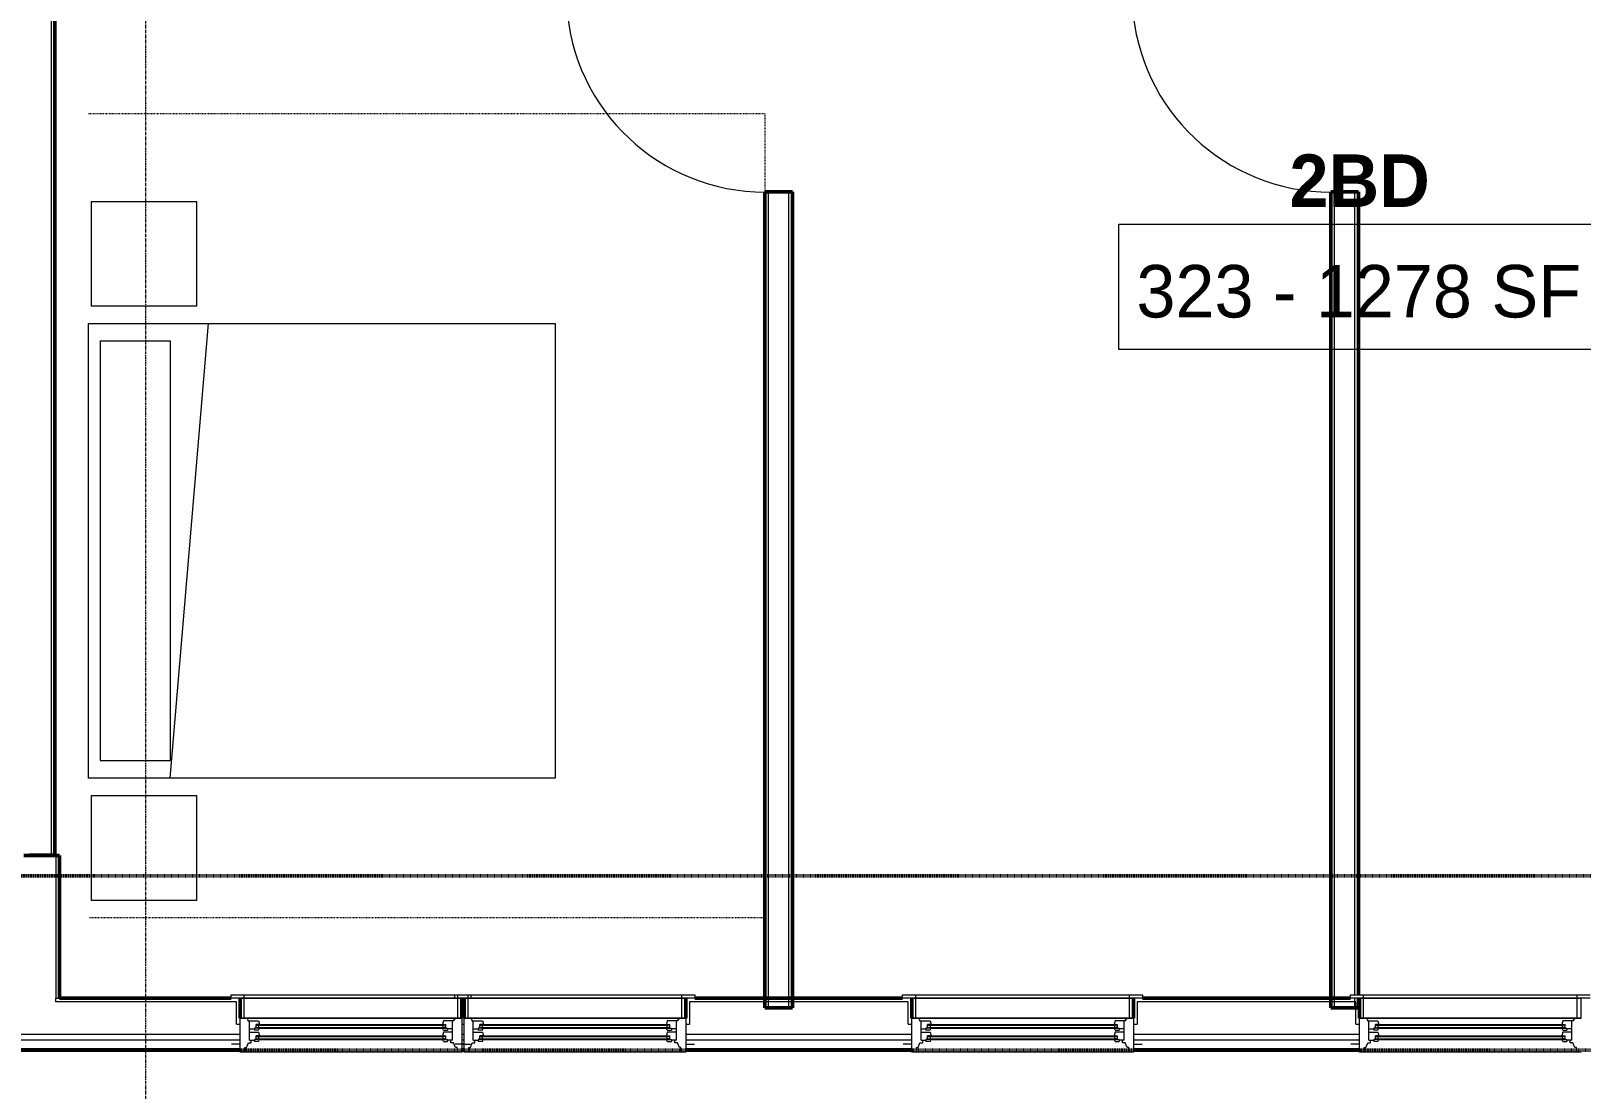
# Model space of a CAD drawing. Header units: inches. Extents: x -4217 to -1814, y 9706 to 12425.
# Drawn here: x -2520 to -2254.1, y 9973.5 to 10155 of the extents above; entities that cross this region are included whole.
import ezdxf

# ---------------------------------------------------------------- set-up
doc = ezdxf.new("R2010")
doc.units = ezdxf.units.IN
doc.header["$MEASUREMENT"] = 0
for name, pattern in [('Dash', [0.25, 0.125, -0.125]), ('Dash 1_16_', [0.125, 0.0625, -0.0625]), ('Grid Line 1_2_', [0.875, 0.5, -0.125, 0.125, -0.125])]:
    doc.linetypes.add(name, pattern=pattern)
for name, color, linetype, lineweight in [('A-ANNO-DIMS', 211, 'Continuous', 9), ('A-ANNO-DIMS-96', 211, 'Continuous', 9), ('A-AREA-IDEN', 2, 'Continuous', 9), ('A-DOOR-1', 250, 'Continuous', 9), ('A-GLAZ-1', 250, 'Continuous', 9), ('A-GLAZ-2', 90, 'Continuous', 20), ('A-WALL', 113, 'Continuous', 13), ('A-WALL-11', 113, 'Continuous', 50), ('A-WALL-3', 10, 'Continuous', 50), ('A-WALL-4', 50, 'Continuous', 13), ('C-PROP-LINE-2', 91, 'Dash 1_16_', 50), ('I-FURN-1', 250, 'Continuous', 9), ('I-FURN-HDLN-1', 250, 'Dash', 9), ('S-GRID-1', 1, 'Grid Line 1_2_', 9)]:
    doc.layers.add(name, color=color, linetype=linetype, lineweight=lineweight)
doc.styles.add('Century Gothic', font='ufonts.com_century-gothic.ttf', dxfattribs={"height": 9})
doc.styles.add('Century Gothic_B', font='GOTHICB.TTF', dxfattribs={"height": 9})
doc.dimstyles.new('OD__1_8__Tol__', dxfattribs={"dimscale": 12, "dimtxt": 9.397514, "dimasz": 1, "dimexe": 0.75, "dimexo": 0.5, "dimgap": 0.125, "dimtad": 1, "dimdec": 3, "dimrnd": 0.125, "dimzin": 3, "dimdsep": 46, "dimlunit": 4, "dimtxsty": 'Century Gothic', "dimblk1": 'OBLIQUE', "dimblk2": 'OBLIQUE', "dimsah": 1, "dimcen": 0.09, "dimdle": 0.75, "dimazin": 0, "dimtfac": 1, "dimtdec": 4, "dimtix": 1, "dimtmove": 0, "dimatfit": 3, "dimfxl": 1, "dimtvp": 1, "dimtfill": 1, "dimfrac": 2, "dimtolj": 1, "dimtzin": 0, "dimarcsym": 2})

# ---------------------------------------------------------------- blocks, each defined once
blk = doc.blocks.new('DIMBLOCK33-FLOOR PLAN - 3RD FLOOR')
at = {"layer": 'A-ANNO-DIMS-96'}
for p, q in [((-2935.52, 9982.44), (-2935.52, 9817.41)), ((-2935.52, 9826.41), (-2935.52, 9982.44)), ((-2072.36, 9978.63), (-2072.36, 9817.41)), ((-2072.36, 9826.41), (-2072.36, 9978.63)), ((-2935.52, 9826.41), (-2063.36, 9826.41))]:
    blk.add_line(p, q, dxfattribs=at)
at = {"layer": 'A-ANNO-DIMS-96', "lineweight": 50}
for p, q in [((-2935.52, 9826.41), (-2929.52, 9832.41)), ((-2072.36, 9826.41), (-2066.36, 9832.41)), ((-2935.52, 9826.41), (-2941.52, 9820.41)), ((-2072.36, 9826.41), (-2078.36, 9820.41))]:
    blk.add_line(p, q, dxfattribs=at)
at = {"layer": 'A-ANNO-DIMS-96', "color": 0, "insert": (-2538.18, 9839.44), "char_height": 9, "width": 82.1611, "attachment_point": 1, "line_spacing_factor": 0.984502, "style": 'Century Gothic', "bg_fill": 3, "box_fill_scale": 1.25, "bg_fill_color": 256, "bg_fill_true_color": 13158600, "bg_fill_transparency": 0}
blk.add_mtext('71\' - 11 1/8"', dxfattribs=at)
blk = doc.blocks.new('_Oblique')
at = {"color": 0, "linetype": 'ByBlock', "lineweight": -2}
blk.add_line((-0.5, -0.5), (0.5, 0.5), dxfattribs=at)

msp = doc.modelspace()

# ---------------------------------------------------------------- linework, layer by layer
at = {"layer": 'A-AREA-IDEN', "flags": 128}
msp.add_lwpolyline([(-2333.39992, 10121.87071), (-2250.90228, 10121.87071), (-2250.90228, 10100.37464), (-2333.39992, 10100.37464)], close=True, dxfattribs=at)
at = {"layer": 'A-DOOR-1'}
for centre in [(-2394.12374, 10161.44888), (-2297.07374, 10161.44888)]:
    msp.add_arc(centre, 34.06659, 183.365687, 270, dxfattribs=at)
at = {"layer": 'A-WALL'}
msp.add_line((-2516.57374, 10374.0394), (-2516.57374, 10013.6269), dxfattribs=at)
at = {"layer": 'A-WALL-11'}
for p, q in [((-2515.94874, 10013.6269), (-2515.94874, 10261.5894)), ((-2520.32374, 10013.6269), (-2515.94874, 10013.6269))]:
    msp.add_line(p, q, dxfattribs=at)
at = {"layer": 'A-WALL-3'}
for p, q in [((-2389.37374, 10127.44888), (-2394.12374, 10127.44888)), ((-2292.32374, 10127.44888), (-2297.07374, 10127.44888)), ((-2515.09874, 10013.5894), (-2521.22374, 10013.5894))]:
    msp.add_line(p, q, dxfattribs=at)
at = {"layer": 'C-PROP-LINE-2'}
msp.add_line((-2099.26202, 10010.0894), (-3832.16202, 10010.0894), dxfattribs=at)
at = {"layer": 'I-FURN-1'}
for p, q in [((-2509.62374, 10125.78256), (-2491.62374, 10125.78256)), ((-2509.62374, 10107.78256), (-2509.62374, 10125.78256)), ((-2491.62374, 10125.78256), (-2491.62374, 10107.78256)), ((-2491.62374, 10107.78256), (-2509.62374, 10107.78256)), ((-2510.12374, 10104.85072), (-2430.12374, 10104.85072)), ((-2510.12374, 10026.85072), (-2510.12374, 10104.85072)), ((-2496.12374, 10026.85072), (-2489.54412, 10104.85072)), ((-2430.12374, 10104.85072), (-2430.12374, 10026.85072)), ((-2508.12374, 10101.85072), (-2496.12374, 10101.85072)), ((-2508.12374, 10101.85072), (-2508.12374, 10029.85072)), ((-2496.12374, 10101.85072), (-2496.12374, 10029.85072)), ((-2508.12374, 10029.85072), (-2496.12374, 10029.85072)), ((-2430.12374, 10026.85072), (-2510.12374, 10026.85072)), ((-2509.62374, 10023.85072), (-2491.62374, 10023.85072)), ((-2509.62374, 10005.85072), (-2509.62374, 10023.85072)), ((-2491.62374, 10023.85072), (-2491.62374, 10005.85072)), ((-2491.62374, 10005.85072), (-2509.62374, 10005.85072))]:
    msp.add_line(p, q, dxfattribs=at)
at = {"layer": 'I-FURN-HDLN-1'}
for p, q in [((-2510.12374, 10140.85072), (-2394.12374, 10140.85072)), ((-2394.12374, 10140.85072), (-2394.12374, 10127.44888)), ((-2394.12374, 10002.85072), (-2510.12374, 10002.85072))]:
    msp.add_line(p, q, dxfattribs=at)

# ---------------------------------------------------------------- texts
at = {"layer": 'A-AREA-IDEN', "char_height": 9, "attachment_point": 1}
for s, insert, width, style in [('2BD', (-2304.1511, 10133.83886), 28.785, 'Century Gothic_B'), ('323 - 1278 SF', (-2330.39992, 10114.87071), 92.415, 'Century Gothic')]:
    msp.add_mtext(s, dxfattribs=dict(at, insert=insert, width=width, style=style))

# ---------------------------------------------------------------- dimensions: what is measured, and where the dimension line sits
at = {"layer": 'A-ANNO-DIMS'}
dim = msp.add_linear_dim(base=(-2072.3612366797, 9826.4063176174), p1=(-2935.5237366793, 9988.4393961105), p2=(-2072.3612366797, 9984.6268961105), dimstyle='OD__1_8__Tol__', override={"dimpost": '<>', "dimfxl": 863.17092}, dxfattribs=at)
dim.commit()
dim.dimension.update_dxf_attribs({"geometry": 'DIMBLOCK33-FLOOR PLAN - 3RD FLOOR', "text_midpoint": (-2503.9424866795, 9833.1313346513)})

# ---------------------------------------------------------------- next in the draw order: linework, layer by layer
at = {"layer": 'A-GLAZ-1'}
for p, q in [((-2485.69796, 9989.6894), (-2444.54952, 9989.6894)), ((-2485.69796, 9989.0644), (-2485.69796, 9989.6894)), ((-2444.54952, 9989.0644), (-2485.69796, 9989.0644)), ((-2484.07296, 9989.0644), (-2446.17452, 9989.0644)), ((-2484.07296, 9985.6894), (-2484.07296, 9989.0644)), ((-2483.44796, 9989.0644), (-2483.44796, 9989.6894)), ((-2483.44796, 9985.6894), (-2483.44796, 9989.0644)), ((-2447.29796, 9989.6894), (-2406.14952, 9989.6894)), ((-2447.29796, 9989.0644), (-2447.29796, 9989.6894)), ((-2406.14952, 9989.0644), (-2447.29796, 9989.0644)), ((-2446.79952, 9989.0644), (-2446.79952, 9989.6894)), ((-2446.79952, 9985.6894), (-2446.79952, 9989.0644)), ((-2446.17452, 9989.0644), (-2446.17452, 9985.6894)), ((-2445.67296, 9989.0644), (-2407.77452, 9989.0644)), ((-2445.67296, 9985.6894), (-2445.67296, 9989.0644)), ((-2445.04796, 9989.0644), (-2445.04796, 9989.6894)), ((-2445.04796, 9985.6894), (-2445.04796, 9989.0644)), ((-2444.54952, 9989.6894), (-2444.54952, 9989.0644)), ((-2408.39952, 9989.0644), (-2408.39952, 9989.6894)), ((-2408.39952, 9985.6894), (-2408.39952, 9989.0644)), ((-2407.77452, 9989.0644), (-2407.77452, 9985.6894)), ((-2406.14952, 9989.6894), (-2406.14952, 9989.0644)), ((-2370.49796, 9989.6894), (-2329.34952, 9989.6894)), ((-2370.49796, 9989.0644), (-2370.49796, 9989.6894)), ((-2329.34952, 9989.0644), (-2370.49796, 9989.0644)), ((-2368.87296, 9989.0644), (-2330.97452, 9989.0644)), ((-2368.87296, 9985.6894), (-2368.87296, 9989.0644)), ((-2368.24796, 9989.0644), (-2368.24796, 9989.6894)), ((-2368.24796, 9985.6894), (-2368.24796, 9989.0644)), ((-2331.59952, 9989.0644), (-2331.59952, 9989.6894)), ((-2331.59952, 9985.6894), (-2331.59952, 9989.0644)), ((-2330.97452, 9989.0644), (-2330.97452, 9985.6894)), ((-2329.34952, 9989.6894), (-2329.34952, 9989.0644)), ((-2293.69796, 9989.6894), (-2252.54952, 9989.6894)), ((-2293.69796, 9989.0644), (-2293.69796, 9989.6894)), ((-2252.54952, 9989.0644), (-2293.69796, 9989.0644)), ((-2292.07296, 9989.0644), (-2254.17452, 9989.0644)), ((-2292.07296, 9985.6894), (-2292.07296, 9989.0644)), ((-2291.44796, 9989.0644), (-2291.44796, 9989.6894)), ((-2291.44796, 9985.6894), (-2291.44796, 9989.0644)), ((-2254.79952, 9989.0644), (-2254.79952, 9989.6894)), ((-2254.79952, 9985.6894), (-2254.79952, 9989.0644)), ((-2254.17452, 9989.0644), (-2254.17452, 9985.6894)), ((-2446.17452, 9985.6894), (-2484.07296, 9985.6894)), ((-2481.41671, 9984.4394), (-2480.82296, 9984.4394)), ((-2481.41671, 9984.0644), (-2480.82296, 9984.0644)), ((-2480.94796, 9984.0644), (-2480.94796, 9984.4394)), ((-2480.82296, 9984.5644), (-2449.42452, 9984.5644)), ((-2480.82296, 9984.4394), (-2449.42452, 9984.4394)), ((-2480.82296, 9984.0644), (-2449.42452, 9984.0644)), ((-2480.82296, 9983.9394), (-2449.42452, 9983.9394)), ((-2448.83077, 9984.4394), (-2449.42452, 9984.4394)), ((-2448.83077, 9984.0644), (-2449.42452, 9984.0644)), ((-2449.29952, 9984.0644), (-2449.29952, 9984.4394)), ((-2407.77452, 9985.6894), (-2445.67296, 9985.6894)), ((-2443.01671, 9984.4394), (-2442.42296, 9984.4394)), ((-2443.01671, 9984.0644), (-2442.42296, 9984.0644)), ((-2442.54796, 9984.0644), (-2442.54796, 9984.4394)), ((-2442.42296, 9984.5644), (-2411.02452, 9984.5644)), ((-2442.42296, 9984.4394), (-2411.02452, 9984.4394)), ((-2442.42296, 9984.0644), (-2411.02452, 9984.0644)), ((-2442.42296, 9983.9394), (-2411.02452, 9983.9394)), ((-2410.43077, 9984.4394), (-2411.02452, 9984.4394)), ((-2410.43077, 9984.0644), (-2411.02452, 9984.0644)), ((-2410.89952, 9984.0644), (-2410.89952, 9984.4394)), ((-2330.97452, 9985.6894), (-2368.87296, 9985.6894)), ((-2366.21671, 9984.4394), (-2365.62296, 9984.4394)), ((-2366.21671, 9984.0644), (-2365.62296, 9984.0644)), ((-2365.74796, 9984.0644), (-2365.74796, 9984.4394)), ((-2365.62296, 9984.5644), (-2334.22452, 9984.5644)), ((-2365.62296, 9984.4394), (-2334.22452, 9984.4394)), ((-2365.62296, 9984.0644), (-2334.22452, 9984.0644)), ((-2365.62296, 9983.9394), (-2334.22452, 9983.9394)), ((-2333.63077, 9984.4394), (-2334.22452, 9984.4394)), ((-2333.63077, 9984.0644), (-2334.22452, 9984.0644)), ((-2334.09952, 9984.0644), (-2334.09952, 9984.4394)), ((-2254.17452, 9985.6894), (-2292.07296, 9985.6894)), ((-2289.41671, 9984.4394), (-2288.82296, 9984.4394)), ((-2289.41671, 9984.0644), (-2288.82296, 9984.0644)), ((-2288.94796, 9984.0644), (-2288.94796, 9984.4394)), ((-2288.82296, 9984.5644), (-2257.42452, 9984.5644)), ((-2288.82296, 9984.4394), (-2257.42452, 9984.4394)), ((-2288.82296, 9984.0644), (-2257.42452, 9984.0644)), ((-2288.82296, 9983.9394), (-2257.42452, 9983.9394)), ((-2256.83077, 9984.4394), (-2257.42452, 9984.4394)), ((-2256.83077, 9984.0644), (-2257.42452, 9984.0644)), ((-2257.29952, 9984.0644), (-2257.29952, 9984.4394)), ((-2481.41671, 9982.5019), (-2480.82296, 9982.5019)), ((-2481.41671, 9982.1269), (-2480.82296, 9982.1269)), ((-2480.94796, 9982.1269), (-2480.94796, 9982.5019)), ((-2480.82296, 9982.6269), (-2449.42452, 9982.6269)), ((-2480.82296, 9982.5019), (-2449.42452, 9982.5019)), ((-2480.82296, 9982.1269), (-2449.42452, 9982.1269)), ((-2480.82296, 9982.0019), (-2449.42452, 9982.0019)), ((-2448.83077, 9982.5019), (-2449.42452, 9982.5019)), ((-2448.83077, 9982.1269), (-2449.42452, 9982.1269)), ((-2449.29952, 9982.1269), (-2449.29952, 9982.5019)), ((-2443.01671, 9982.5019), (-2442.42296, 9982.5019)), ((-2443.01671, 9982.1269), (-2442.42296, 9982.1269)), ((-2442.54796, 9982.1269), (-2442.54796, 9982.5019)), ((-2442.42296, 9982.6269), (-2411.02452, 9982.6269)), ((-2442.42296, 9982.5019), (-2411.02452, 9982.5019)), ((-2442.42296, 9982.1269), (-2411.02452, 9982.1269)), ((-2442.42296, 9982.0019), (-2411.02452, 9982.0019)), ((-2410.43077, 9982.5019), (-2411.02452, 9982.5019)), ((-2410.43077, 9982.1269), (-2411.02452, 9982.1269)), ((-2410.89952, 9982.1269), (-2410.89952, 9982.5019)), ((-2366.21671, 9982.5019), (-2365.62296, 9982.5019)), ((-2366.21671, 9982.1269), (-2365.62296, 9982.1269)), ((-2365.74796, 9982.1269), (-2365.74796, 9982.5019)), ((-2365.62296, 9982.6269), (-2334.22452, 9982.6269)), ((-2365.62296, 9982.5019), (-2334.22452, 9982.5019)), ((-2365.62296, 9982.1269), (-2334.22452, 9982.1269)), ((-2365.62296, 9982.0019), (-2334.22452, 9982.0019)), ((-2333.63077, 9982.5019), (-2334.22452, 9982.5019)), ((-2333.63077, 9982.1269), (-2334.22452, 9982.1269)), ((-2334.09952, 9982.1269), (-2334.09952, 9982.5019)), ((-2289.41671, 9982.5019), (-2288.82296, 9982.5019)), ((-2289.41671, 9982.1269), (-2288.82296, 9982.1269)), ((-2288.94796, 9982.1269), (-2288.94796, 9982.5019)), ((-2288.82296, 9982.6269), (-2257.42452, 9982.6269)), ((-2288.82296, 9982.5019), (-2257.42452, 9982.5019)), ((-2288.82296, 9982.1269), (-2257.42452, 9982.1269)), ((-2288.82296, 9982.0019), (-2257.42452, 9982.0019)), ((-2256.83077, 9982.5019), (-2257.42452, 9982.5019)), ((-2256.83077, 9982.1269), (-2257.42452, 9982.1269)), ((-2257.29952, 9982.1269), (-2257.29952, 9982.5019))]:
    msp.add_line(p, q, dxfattribs=at)
at = {"layer": 'A-GLAZ-2'}
for p, q in [((-2484.13546, 9985.6894), (-2446.11202, 9985.6894)), ((-2484.13546, 9979.8144), (-2484.13546, 9985.6894)), ((-2482.79171, 9985.40924), (-2483.12559, 9985.6894)), ((-2482.79171, 9985.40924), (-2482.79171, 9985.1894)), ((-2482.79171, 9985.1894), (-2480.97921, 9985.1894)), ((-2482.54171, 9981.8769), (-2482.54171, 9985.1894)), ((-2482.54171, 9983.8144), (-2481.69796, 9983.8144)), ((-2481.69796, 9983.9394), (-2481.69796, 9983.59565)), ((-2480.82608, 9983.9394), (-2481.69796, 9983.9394)), ((-2480.97921, 9983.59565), (-2481.69796, 9983.59565)), ((-2481.41671, 9983.9394), (-2481.41671, 9984.5644)), ((-2480.82296, 9984.5644), (-2481.41671, 9984.5644)), ((-2480.97921, 9985.1894), (-2480.82296, 9984.5644)), ((-2480.97921, 9983.59565), (-2480.82608, 9983.9394)), ((-2449.26827, 9985.1894), (-2449.42452, 9984.5644)), ((-2449.42452, 9984.5644), (-2448.83077, 9984.5644)), ((-2449.26827, 9983.59565), (-2449.42139, 9983.9394)), ((-2449.42139, 9983.9394), (-2448.54952, 9983.9394)), ((-2447.45577, 9985.1894), (-2449.26827, 9985.1894)), ((-2449.26827, 9983.59565), (-2448.54952, 9983.59565)), ((-2448.83077, 9983.9394), (-2448.83077, 9984.5644)), ((-2448.54952, 9983.9394), (-2448.54952, 9983.59565)), ((-2447.70577, 9983.8144), (-2448.54952, 9983.8144)), ((-2447.70577, 9981.8769), (-2447.70577, 9985.1894)), ((-2447.45577, 9985.40924), (-2447.12189, 9985.6894)), ((-2447.45577, 9985.40924), (-2447.45577, 9985.1894)), ((-2446.11202, 9985.6894), (-2446.11202, 9979.8144)), ((-2445.73546, 9985.6894), (-2407.71202, 9985.6894)), ((-2445.73546, 9979.8144), (-2445.73546, 9985.6894)), ((-2444.39171, 9985.40924), (-2444.72559, 9985.6894)), ((-2444.39171, 9985.40924), (-2444.39171, 9985.1894)), ((-2444.39171, 9985.1894), (-2442.57921, 9985.1894)), ((-2444.14171, 9981.8769), (-2444.14171, 9985.1894)), ((-2444.14171, 9983.8144), (-2443.29796, 9983.8144)), ((-2443.29796, 9983.9394), (-2443.29796, 9983.59565)), ((-2442.42608, 9983.9394), (-2443.29796, 9983.9394)), ((-2442.57921, 9983.59565), (-2443.29796, 9983.59565)), ((-2443.01671, 9983.9394), (-2443.01671, 9984.5644)), ((-2442.42296, 9984.5644), (-2443.01671, 9984.5644)), ((-2442.57921, 9985.1894), (-2442.42296, 9984.5644)), ((-2442.57921, 9983.59565), (-2442.42608, 9983.9394)), ((-2410.86827, 9985.1894), (-2411.02452, 9984.5644)), ((-2411.02452, 9984.5644), (-2410.43077, 9984.5644)), ((-2410.86827, 9983.59565), (-2411.02139, 9983.9394)), ((-2411.02139, 9983.9394), (-2410.14952, 9983.9394)), ((-2409.05577, 9985.1894), (-2410.86827, 9985.1894)), ((-2410.86827, 9983.59565), (-2410.14952, 9983.59565)), ((-2410.43077, 9983.9394), (-2410.43077, 9984.5644)), ((-2410.14952, 9983.9394), (-2410.14952, 9983.59565)), ((-2409.30577, 9983.8144), (-2410.14952, 9983.8144)), ((-2409.30577, 9981.8769), (-2409.30577, 9985.1894)), ((-2409.05577, 9985.40924), (-2408.72189, 9985.6894)), ((-2409.05577, 9985.40924), (-2409.05577, 9985.1894)), ((-2407.71202, 9985.6894), (-2407.71202, 9979.8144)), ((-2368.93546, 9985.6894), (-2330.91202, 9985.6894)), ((-2368.93546, 9979.8144), (-2368.93546, 9985.6894)), ((-2367.59171, 9985.40924), (-2367.92559, 9985.6894)), ((-2367.59171, 9985.40924), (-2367.59171, 9985.1894)), ((-2367.59171, 9985.1894), (-2365.77921, 9985.1894)), ((-2367.34171, 9981.8769), (-2367.34171, 9985.1894)), ((-2367.34171, 9983.8144), (-2366.49796, 9983.8144)), ((-2366.49796, 9983.9394), (-2366.49796, 9983.59565)), ((-2365.62608, 9983.9394), (-2366.49796, 9983.9394)), ((-2365.77921, 9983.59565), (-2366.49796, 9983.59565)), ((-2366.21671, 9983.9394), (-2366.21671, 9984.5644)), ((-2365.62296, 9984.5644), (-2366.21671, 9984.5644)), ((-2365.77921, 9985.1894), (-2365.62296, 9984.5644)), ((-2365.77921, 9983.59565), (-2365.62608, 9983.9394)), ((-2334.06827, 9985.1894), (-2334.22452, 9984.5644)), ((-2334.22452, 9984.5644), (-2333.63077, 9984.5644)), ((-2334.06827, 9983.59565), (-2334.22139, 9983.9394)), ((-2334.22139, 9983.9394), (-2333.34952, 9983.9394)), ((-2332.25577, 9985.1894), (-2334.06827, 9985.1894)), ((-2334.06827, 9983.59565), (-2333.34952, 9983.59565)), ((-2333.63077, 9983.9394), (-2333.63077, 9984.5644)), ((-2333.34952, 9983.9394), (-2333.34952, 9983.59565)), ((-2332.50577, 9983.8144), (-2333.34952, 9983.8144)), ((-2332.50577, 9981.8769), (-2332.50577, 9985.1894)), ((-2332.25577, 9985.40924), (-2331.92189, 9985.6894)), ((-2332.25577, 9985.40924), (-2332.25577, 9985.1894)), ((-2330.91202, 9985.6894), (-2330.91202, 9979.8144)), ((-2292.13546, 9985.6894), (-2254.11202, 9985.6894)), ((-2292.13546, 9979.8144), (-2292.13546, 9985.6894)), ((-2290.79171, 9985.40924), (-2291.12559, 9985.6894)), ((-2290.79171, 9985.40924), (-2290.79171, 9985.1894)), ((-2290.79171, 9985.1894), (-2288.97921, 9985.1894)), ((-2290.54171, 9981.8769), (-2290.54171, 9985.1894)), ((-2290.54171, 9983.8144), (-2289.69796, 9983.8144)), ((-2289.69796, 9983.9394), (-2289.69796, 9983.59565)), ((-2288.82608, 9983.9394), (-2289.69796, 9983.9394)), ((-2288.97921, 9983.59565), (-2289.69796, 9983.59565)), ((-2289.41671, 9983.9394), (-2289.41671, 9984.5644)), ((-2288.82296, 9984.5644), (-2289.41671, 9984.5644)), ((-2288.97921, 9985.1894), (-2288.82296, 9984.5644)), ((-2288.97921, 9983.59565), (-2288.82608, 9983.9394)), ((-2257.26827, 9985.1894), (-2257.42452, 9984.5644)), ((-2257.42452, 9984.5644), (-2256.83077, 9984.5644)), ((-2257.26827, 9983.59565), (-2257.42139, 9983.9394)), ((-2257.42139, 9983.9394), (-2256.54952, 9983.9394)), ((-2255.45577, 9985.1894), (-2257.26827, 9985.1894)), ((-2257.26827, 9983.59565), (-2256.54952, 9983.59565)), ((-2256.83077, 9983.9394), (-2256.83077, 9984.5644)), ((-2256.54952, 9983.9394), (-2256.54952, 9983.59565)), ((-2255.70577, 9983.8144), (-2256.54952, 9983.8144)), ((-2255.70577, 9981.8769), (-2255.70577, 9985.1894)), ((-2255.45577, 9985.40924), (-2255.12189, 9985.6894)), ((-2255.45577, 9985.40924), (-2255.45577, 9985.1894)), ((-2484.13546, 9981.1894), (-2485.63546, 9981.1894)), ((-2483.04827, 9980.6269), (-2482.72921, 9981.4394)), ((-2482.72921, 9981.4394), (-2482.26046, 9981.4394)), ((-2482.54171, 9983.2519), (-2480.97921, 9983.2519)), ((-2482.54171, 9981.8769), (-2481.69796, 9981.8769)), ((-2482.26046, 9981.4394), (-2482.26046, 9981.8769)), ((-2481.69796, 9982.0019), (-2481.69796, 9981.65815)), ((-2480.82608, 9982.0019), (-2481.69796, 9982.0019)), ((-2480.97921, 9981.65815), (-2481.69796, 9981.65815)), ((-2481.41671, 9982.0019), (-2481.41671, 9982.6269)), ((-2480.82296, 9982.6269), (-2481.41671, 9982.6269)), ((-2480.97921, 9983.2519), (-2480.82296, 9982.6269)), ((-2480.97921, 9981.65815), (-2480.82608, 9982.0019)), ((-2449.26827, 9983.2519), (-2449.42452, 9982.6269)), ((-2449.42452, 9982.6269), (-2448.83077, 9982.6269)), ((-2449.26827, 9981.65815), (-2449.42139, 9982.0019)), ((-2449.42139, 9982.0019), (-2448.54952, 9982.0019)), ((-2447.70577, 9983.2519), (-2449.26827, 9983.2519)), ((-2449.26827, 9981.65815), (-2448.54952, 9981.65815)), ((-2448.83077, 9982.0019), (-2448.83077, 9982.6269)), ((-2448.54952, 9982.0019), (-2448.54952, 9981.65815)), ((-2447.70577, 9981.8769), (-2448.54952, 9981.8769)), ((-2447.98702, 9981.4394), (-2447.98702, 9981.8769)), ((-2447.51827, 9981.4394), (-2447.98702, 9981.4394)), ((-2447.1992, 9980.6269), (-2447.51827, 9981.4394)), ((-2445.73546, 9981.1894), (-2447.23546, 9981.1894)), ((-2446.11202, 9981.1894), (-2444.61202, 9981.1894)), ((-2444.64827, 9980.6269), (-2444.32921, 9981.4394)), ((-2444.32921, 9981.4394), (-2443.86046, 9981.4394)), ((-2444.14171, 9983.2519), (-2442.57921, 9983.2519)), ((-2444.14171, 9981.8769), (-2443.29796, 9981.8769)), ((-2443.86046, 9981.4394), (-2443.86046, 9981.8769)), ((-2443.29796, 9982.0019), (-2443.29796, 9981.65815)), ((-2442.42608, 9982.0019), (-2443.29796, 9982.0019)), ((-2442.57921, 9981.65815), (-2443.29796, 9981.65815)), ((-2443.01671, 9982.0019), (-2443.01671, 9982.6269)), ((-2442.42296, 9982.6269), (-2443.01671, 9982.6269)), ((-2442.57921, 9983.2519), (-2442.42296, 9982.6269)), ((-2442.57921, 9981.65815), (-2442.42608, 9982.0019)), ((-2410.86827, 9983.2519), (-2411.02452, 9982.6269)), ((-2411.02452, 9982.6269), (-2410.43077, 9982.6269)), ((-2410.86827, 9981.65815), (-2411.02139, 9982.0019)), ((-2411.02139, 9982.0019), (-2410.14952, 9982.0019)), ((-2409.30577, 9983.2519), (-2410.86827, 9983.2519)), ((-2410.86827, 9981.65815), (-2410.14952, 9981.65815)), ((-2410.43077, 9982.0019), (-2410.43077, 9982.6269)), ((-2410.14952, 9982.0019), (-2410.14952, 9981.65815)), ((-2409.30577, 9981.8769), (-2410.14952, 9981.8769)), ((-2409.58702, 9981.4394), (-2409.58702, 9981.8769)), ((-2409.11827, 9981.4394), (-2409.58702, 9981.4394)), ((-2408.7992, 9980.6269), (-2409.11827, 9981.4394)), ((-2407.71202, 9981.1894), (-2406.21202, 9981.1894)), ((-2368.93546, 9981.1894), (-2370.43546, 9981.1894)), ((-2367.84827, 9980.6269), (-2367.52921, 9981.4394)), ((-2367.52921, 9981.4394), (-2367.06046, 9981.4394)), ((-2367.34171, 9983.2519), (-2365.77921, 9983.2519)), ((-2367.34171, 9981.8769), (-2366.49796, 9981.8769)), ((-2367.06046, 9981.4394), (-2367.06046, 9981.8769)), ((-2366.49796, 9982.0019), (-2366.49796, 9981.65815)), ((-2365.62608, 9982.0019), (-2366.49796, 9982.0019)), ((-2365.77921, 9981.65815), (-2366.49796, 9981.65815)), ((-2366.21671, 9982.0019), (-2366.21671, 9982.6269)), ((-2365.62296, 9982.6269), (-2366.21671, 9982.6269)), ((-2365.77921, 9983.2519), (-2365.62296, 9982.6269)), ((-2365.77921, 9981.65815), (-2365.62608, 9982.0019)), ((-2334.06827, 9983.2519), (-2334.22452, 9982.6269)), ((-2334.22452, 9982.6269), (-2333.63077, 9982.6269)), ((-2334.06827, 9981.65815), (-2334.22139, 9982.0019)), ((-2334.22139, 9982.0019), (-2333.34952, 9982.0019)), ((-2332.50577, 9983.2519), (-2334.06827, 9983.2519)), ((-2334.06827, 9981.65815), (-2333.34952, 9981.65815)), ((-2333.63077, 9982.0019), (-2333.63077, 9982.6269)), ((-2333.34952, 9982.0019), (-2333.34952, 9981.65815)), ((-2332.50577, 9981.8769), (-2333.34952, 9981.8769)), ((-2332.78702, 9981.4394), (-2332.78702, 9981.8769)), ((-2332.31827, 9981.4394), (-2332.78702, 9981.4394)), ((-2331.9992, 9980.6269), (-2332.31827, 9981.4394)), ((-2330.91202, 9981.1894), (-2329.41202, 9981.1894)), ((-2292.13546, 9981.1894), (-2293.63546, 9981.1894)), ((-2291.04827, 9980.6269), (-2290.72921, 9981.4394)), ((-2290.72921, 9981.4394), (-2290.26046, 9981.4394)), ((-2290.54171, 9983.2519), (-2288.97921, 9983.2519)), ((-2290.54171, 9981.8769), (-2289.69796, 9981.8769)), ((-2290.26046, 9981.4394), (-2290.26046, 9981.8769)), ((-2289.69796, 9982.0019), (-2289.69796, 9981.65815)), ((-2288.82608, 9982.0019), (-2289.69796, 9982.0019)), ((-2288.97921, 9981.65815), (-2289.69796, 9981.65815)), ((-2289.41671, 9982.0019), (-2289.41671, 9982.6269)), ((-2288.82296, 9982.6269), (-2289.41671, 9982.6269)), ((-2288.97921, 9983.2519), (-2288.82296, 9982.6269)), ((-2288.97921, 9981.65815), (-2288.82608, 9982.0019)), ((-2257.26827, 9983.2519), (-2257.42452, 9982.6269)), ((-2257.42452, 9982.6269), (-2256.83077, 9982.6269)), ((-2257.26827, 9981.65815), (-2257.42139, 9982.0019)), ((-2257.42139, 9982.0019), (-2256.54952, 9982.0019)), ((-2255.70577, 9983.2519), (-2257.26827, 9983.2519)), ((-2257.26827, 9981.65815), (-2256.54952, 9981.65815)), ((-2256.83077, 9982.0019), (-2256.83077, 9982.6269)), ((-2256.54952, 9982.0019), (-2256.54952, 9981.65815)), ((-2255.70577, 9981.8769), (-2256.54952, 9981.8769)), ((-2255.98702, 9981.4394), (-2255.98702, 9981.8769)), ((-2255.51827, 9981.4394), (-2255.98702, 9981.4394)), ((-2255.1992, 9980.6269), (-2255.51827, 9981.4394)), ((-2446.11202, 9979.8144), (-2484.13546, 9979.8144)), ((-2483.32296, 9980.6269), (-2483.04827, 9980.6269)), ((-2483.32296, 9979.8144), (-2483.32296, 9980.6269)), ((-2446.92452, 9980.6269), (-2447.1992, 9980.6269)), ((-2446.92452, 9979.8144), (-2446.92452, 9980.6269)), ((-2407.71202, 9979.8144), (-2445.73546, 9979.8144)), ((-2444.92296, 9980.6269), (-2444.64827, 9980.6269)), ((-2444.92296, 9979.8144), (-2444.92296, 9980.6269)), ((-2408.52452, 9980.6269), (-2408.7992, 9980.6269)), ((-2408.52452, 9979.8144), (-2408.52452, 9980.6269)), ((-2330.91202, 9979.8144), (-2368.93546, 9979.8144)), ((-2368.12296, 9980.6269), (-2367.84827, 9980.6269)), ((-2368.12296, 9979.8144), (-2368.12296, 9980.6269)), ((-2331.72452, 9980.6269), (-2331.9992, 9980.6269)), ((-2331.72452, 9979.8144), (-2331.72452, 9980.6269)), ((-2254.11202, 9979.8144), (-2292.13546, 9979.8144)), ((-2291.32296, 9980.6269), (-2291.04827, 9980.6269)), ((-2291.32296, 9979.8144), (-2291.32296, 9980.6269)), ((-2254.92452, 9980.6269), (-2255.1992, 9980.6269)), ((-2254.92452, 9979.8144), (-2254.92452, 9980.6269))]:
    msp.add_line(p, q, dxfattribs=at)
at = {"layer": 'A-WALL-3'}
for p, q in [((-2394.12374, 10127.44888), (-2394.12374, 9987.4394)), ((-2389.37374, 9987.4394), (-2389.37374, 10127.44888)), ((-2297.07374, 10127.44888), (-2297.07374, 9987.4394)), ((-2292.32374, 9989.6894), (-2292.32374, 10127.44888)), ((-2515.09874, 9989.0644), (-2515.09874, 10013.5894)), ((-2485.69796, 9989.0644), (-2515.09874, 9989.0644)), ((-2484.13546, 9985.6894), (-2484.13546, 9989.0644)), ((-2446.11202, 9989.0644), (-2446.11202, 9985.6894)), ((-2445.73546, 9985.6894), (-2445.73546, 9989.0644)), ((-2407.71202, 9989.0644), (-2407.71202, 9985.6894)), ((-2370.49796, 9989.0644), (-2406.14952, 9989.0644)), ((-2368.93546, 9985.6894), (-2368.93546, 9989.0644)), ((-2330.91202, 9989.0644), (-2330.91202, 9985.6894)), ((-2293.69796, 9989.0644), (-2329.34952, 9989.0644)), ((-2292.32374, 9987.4394), (-2292.32374, 9989.0644)), ((-2292.13546, 9985.6894), (-2292.13546, 9989.0644)), ((-2394.12374, 9987.4394), (-2389.37374, 9987.4394)), ((-2297.07374, 9987.4394), (-2292.32374, 9987.4394)), ((-2676.51202, 9980.1894), (-2484.13546, 9980.1894)), ((-2446.11202, 9980.1894), (-2445.73546, 9980.1894)), ((-2407.71202, 9980.1894), (-2368.93546, 9980.1894)), ((-2330.91202, 9980.1894), (-2292.13546, 9980.1894))]:
    msp.add_line(p, q, dxfattribs=at)
at = {"layer": 'A-WALL-4'}
for p, q in [((-2393.49874, 9987.4394), (-2393.49874, 10127.44888)), ((-2389.99874, 9987.4394), (-2389.99874, 10127.44888)), ((-2296.44874, 9987.4394), (-2296.44874, 10127.44888)), ((-2292.94874, 9989.6894), (-2292.94874, 10127.44888)), ((-2515.72374, 10013.5894), (-2515.72374, 9989.0644)), ((-2515.72374, 9989.0644), (-2515.09874, 9989.0644)), ((-2515.72374, 9988.4394), (-2515.72374, 9989.0644)), ((-2292.94874, 9987.4394), (-2292.94874, 9989.0644)), ((-2484.76046, 9988.4394), (-2515.72374, 9988.4394)), ((-2484.76046, 9984.6269), (-2484.76046, 9988.4394)), ((-2407.08702, 9988.4394), (-2407.08702, 9984.6269)), ((-2369.56046, 9988.4394), (-2407.08702, 9988.4394)), ((-2369.56046, 9984.6269), (-2369.56046, 9988.4394)), ((-2330.28702, 9988.4394), (-2330.28702, 9984.6269)), ((-2292.76046, 9988.4394), (-2330.28702, 9988.4394)), ((-2292.76046, 9984.6269), (-2292.76046, 9988.4394)), ((-2484.76046, 9984.6269), (-2484.13546, 9984.6269)), ((-2446.11202, 9984.6269), (-2445.73546, 9984.6269)), ((-2407.71202, 9984.6269), (-2407.08702, 9984.6269)), ((-2369.56046, 9984.6269), (-2368.93546, 9984.6269)), ((-2330.91202, 9984.6269), (-2330.28702, 9984.6269)), ((-2292.76046, 9984.6269), (-2292.13546, 9984.6269)), ((-2676.51202, 9982.9394), (-2484.13546, 9982.9394)), ((-2676.51202, 9981.9394), (-2484.13546, 9981.9394)), ((-2446.11202, 9982.9394), (-2445.73546, 9982.9394)), ((-2446.11202, 9981.9394), (-2445.73546, 9981.9394)), ((-2407.71202, 9982.9394), (-2368.93546, 9982.9394)), ((-2407.71202, 9981.9394), (-2368.93546, 9981.9394)), ((-2330.91202, 9982.9394), (-2292.13546, 9982.9394)), ((-2330.91202, 9981.9394), (-2292.13546, 9981.9394)), ((-2676.51202, 9980.4394), (-2484.13546, 9980.4394)), ((-2446.11202, 9980.4394), (-2445.73546, 9980.4394)), ((-2407.71202, 9980.4394), (-2368.93546, 9980.4394)), ((-2330.91202, 9980.4394), (-2292.13546, 9980.4394))]:
    msp.add_line(p, q, dxfattribs=at)
at = {"layer": 'C-PROP-LINE-2'}
msp.add_line((-2067.92374, 9980.1894), (-2523.72374, 9980.1894), dxfattribs=at)
at = {"layer": 'S-GRID-1'}
msp.add_line((-2500.32374, 9836.17969), (-2500.32374, 12376.79045), dxfattribs=at)

doc.saveas('drawing.dxf')
